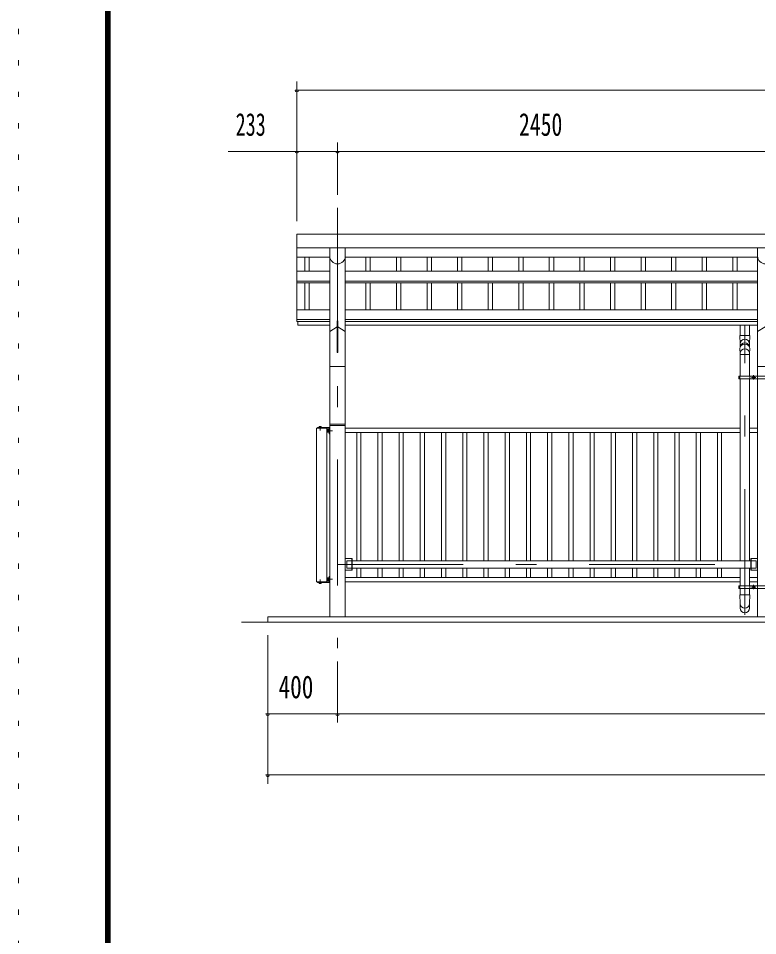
# Model space of a CAD drawing. Units: millimetres, scale not verified. Extents: x -26656 to 26658, y -10500 to 10500.
# Drawn here: x -3042 to 1191, y 0 to 5250 of the extents above; entities that cross this region are included whole.
import ezdxf
from ezdxf.enums import TextEntityAlignment as Align

# ---------------------------------------------------------------- set-up
doc = ezdxf.new("R2010")
doc.units = ezdxf.units.MM
doc.header["$LTSCALE"] = 60
doc.linetypes.add('USER3', pattern=[24, 12, -5, 2, -5])
doc.linetypes.add('USER4', pattern=[3, 0.5, -2.5])
for name, color, linetype, lineweight in [('0-2_1-05BOLD', 7, 'Continuous', 18), ('0-3_1-25CENTER', 3, 'USER3', 18), ('0-4_1-45THIN', 4, 'Continuous', 18), ('0-5_1-55DIM', 3, 'Continuous', 18), ('0-C_F-F1PAPER', 5, 'Continuous', 18), ('0-D_F-E_J_ADD', 5, 'USER4', 18)]:
    doc.layers.add(name, color=color, linetype=linetype, lineweight=lineweight)
doc.styles.add('ＭＳ ゴシック', font='')
doc.styles.get('ＭＳ ゴシック').set_extended_font_data('MS Gothic')

msp = doc.modelspace()

# ---------------------------------------------------------------- linework, layer by layer
at = {"layer": '0-2_1-05BOLD'}
for p, q in [((-1447.09, 4014.67), (-1447.09, 3515.47)), ((9218.91, 4014.67), (-1447.09, 4014.67)), ((-1447.09, 3937.52), (9218.91, 3937.52)), ((-1258.64, 3937.52), (-1258.64, 1824.67)), ((-1169.54, 3937.52), (-1169.54, 1824.67)), ((1191.36, 3937.52), (1191.36, 3202.67)), ((-1258.64, 3882.27), (-1447.09, 3882.27)), ((1191.36, 3882.27), (-1169.54, 3882.27)), ((-1447.09, 3802.96), (-1258.64, 3802.96)), ((-1169.54, 3802.96), (1191.36, 3802.96)), ((-1447.09, 3745.26), (-1258.64, 3745.26)), ((-1447.09, 3737.03), (-1258.64, 3737.03)), ((-1169.54, 3745.26), (1191.36, 3745.26)), ((-1169.54, 3737.03), (1191.36, 3737.03)), ((-1258.64, 3582.44), (-1447.09, 3582.44)), ((1191.36, 3582.44), (-1169.54, 3582.44)), ((-1258.64, 3527.34), (-1447.09, 3527.34)), ((-1211.84, 3517.89), (-1211.84, 3337.25)), ((1191.36, 3527.34), (-1169.54, 3527.34)), ((-1258.64, 3515.47), (-1447.09, 3515.47)), ((-1442.09, 3515.47), (-1442.09, 3494.67)), ((-1258.64, 3494.67), (-1442.09, 3494.67)), ((-1258.64, 3457.25), (-1216.34, 3485.19)), ((-1211.84, 3485.19), (-1169.54, 3457.25)), ((1191.36, 3515.47), (-1169.54, 3515.47)), ((1191.36, 3494.67), (-1169.54, 3494.67)), ((1090.41, 3435.05), (1090.41, 3494.67)), ((1145.41, 3435.05), (1145.41, 3494.67)), ((1233.66, 3485.19), (1191.36, 3457.25)), ((1147.41, 3435.05), (1088.41, 3435.05)), ((-1211.84, 3337.25), (-1216.34, 3337.25)), ((1088.41, 3358.18), (1090.41, 3332.34)), ((1090.41, 3332.34), (1090.41, 3202.67)), ((1090.41, 3325.4), (1145.41, 3325.4)), ((1147.4, 3358.31), (1145.41, 3332.34)), ((1145.41, 3202.67), (1145.41, 3332.34)), ((-1169.54, 3256.67), (-1258.64, 3256.67)), ((1191.36, 3256.67), (1280.46, 3256.67)), ((1082.71, 3202.67), (1082.71, 3186.67)), ((1288.16, 3202.67), (1082.71, 3202.67)), ((1088.81, 3202.67), (1088.81, 3186.67)), ((1147.01, 3202.67), (1147.01, 3186.67)), ((1189.76, 3202.67), (1189.76, 3186.67)), ((1088.81, 3194.67), (1082.71, 3194.67)), ((1288.16, 3186.67), (1082.71, 3186.67)), ((1090.41, 3186.67), (1090.41, 2146.02)), ((1145.41, 3186.67), (1145.41, 2146.02)), ((1168.39, 3200.44), (1163.39, 3197.56)), ((1163.39, 3197.56), (1163.39, 3191.78)), ((1173.39, 3197.56), (1168.39, 3200.44)), ((1191.36, 3186.67), (1191.36, 2002.67)), ((-1334.84, 2904.67), (-1262.84, 2904.67)), ((-1334.84, 2024.67), (-1334.84, 2904.67)), ((-1319.89, 2909.47), (-1319.89, 2907.87)), ((-1307.39, 2909.47), (-1319.89, 2909.47)), ((-1316.53, 2912.97), (-1316.53, 2909.47)), ((-1310.75, 2912.97), (-1310.75, 2909.47)), ((-1308.74, 2913.47), (-1307.87, 2912.97)), ((-1307.87, 2912.97), (-1307.87, 2909.47)), ((-1307.39, 2909.47), (-1307.39, 2907.87)), ((-1274.84, 2024.67), (-1274.84, 2904.67)), ((-1270.94, 2895.97), (-1270.24, 2897.18)), ((-1270.24, 2897.18), (-1265.44, 2897.18)), ((-1270.24, 2893.42), (-1265.44, 2893.42)), ((-1265.44, 2897.47), (-1263.44, 2897.47)), ((-1265.44, 2889.67), (-1263.44, 2891.67)), ((-1263.44, 2889.67), (-1265.44, 2887.67)), ((-1263.44, 2898.17), (-1263.44, 2881.17)), ((-1263.44, 2898.17), (-1261.84, 2898.17)), ((-1261.84, 2903.67), (-1261.84, 2872.87)), ((-1169.54, 2919.67), (-1258.64, 2919.67)), ((-1172.54, 2927.67), (-1255.64, 2927.67)), ((1090.41, 2904.67), (-1169.54, 2904.67)), ((1191.36, 2904.67), (1145.41, 2904.67)), ((-1270.24, 2885.92), (-1265.44, 2885.92)), ((-1270.24, 2882.16), (-1265.44, 2882.16)), ((-1263.44, 2881.17), (-1261.84, 2881.17)), ((-1258.64, 2872.87), (-1261.84, 2872.87)), ((1090.41, 2879.67), (-1169.54, 2879.67)), ((1191.36, 2879.67), (1145.41, 2879.67)), ((-1129.54, 2157.67), (-1169.54, 2157.67)), ((-1132.74, 2157.67), (-1132.74, 2091.67)), ((1151.36, 2157.67), (1151.36, 2091.67)), ((1151.36, 2157.67), (1191.36, 2157.67)), ((1154.56, 2157.67), (1154.56, 2091.67)), ((-1132.74, 2103.32), (-1161.59, 2103.32)), ((-1129.54, 2146.02), (1151.36, 2146.02)), ((-1129.54, 2103.32), (1151.36, 2103.32)), ((1090.41, 2103.32), (1090.41, 2002.67)), ((1145.41, 2103.32), (1145.41, 2002.67)), ((1154.56, 2146.02), (1183.41, 2146.02)), ((1154.56, 2103.32), (1183.41, 2103.32)), ((1183.41, 2146.02), (1183.41, 2103.32)), ((-1263.44, 2048.17), (-1261.84, 2048.17)), ((-1263.44, 2031.17), (-1263.44, 2048.17)), ((-1258.64, 2056.47), (-1261.84, 2056.47)), ((-1261.84, 2025.67), (-1261.84, 2056.47)), ((1090.41, 2049.67), (-1169.54, 2049.67)), ((1191.36, 2049.67), (1145.41, 2049.67)), ((1151.36, 2091.67), (1191.36, 2091.67)), ((-1334.84, 2024.67), (-1262.84, 2024.67)), ((-1319.89, 2019.87), (-1319.89, 2021.47)), ((-1307.39, 2019.87), (-1319.89, 2019.87)), ((-1316.53, 2016.38), (-1316.53, 2019.87)), ((-1310.75, 2016.38), (-1310.75, 2019.87)), ((-1308.74, 2015.87), (-1307.87, 2016.38)), ((-1307.87, 2016.38), (-1307.87, 2019.87)), ((-1307.39, 2019.87), (-1307.39, 2021.47)), ((-1270.94, 2033.37), (-1270.94, 2045.97)), ((-1270.94, 2033.37), (-1270.24, 2032.17)), ((-1270.24, 2043.42), (-1265.44, 2043.42)), ((-1270.24, 2035.92), (-1265.44, 2035.92)), ((-1270.24, 2032.17), (-1265.44, 2032.17)), ((-1265.44, 2047.47), (-1263.44, 2047.47)), ((-1265.44, 2031.87), (-1265.44, 2047.47)), ((-1263.44, 2039.67), (-1265.44, 2041.67)), ((-1265.44, 2039.67), (-1263.44, 2037.67)), ((-1265.44, 2031.87), (-1263.44, 2031.87)), ((-1263.44, 2031.17), (-1261.84, 2031.17)), ((1090.41, 2024.67), (-1169.54, 2024.67)), ((1082.71, 2002.67), (1082.71, 1986.67)), ((1288.16, 2002.67), (1082.71, 2002.67)), ((1088.81, 2002.67), (1088.81, 1986.67)), ((1191.36, 2024.67), (1145.41, 2024.67)), ((1147.01, 2002.67), (1147.01, 1986.67)), ((1168.39, 2000.44), (1163.39, 1997.56)), ((1163.39, 1997.56), (1163.39, 1991.78)), ((1173.39, 1997.56), (1168.39, 2000.44)), ((1189.76, 2002.67), (1189.76, 1986.67)), ((1088.81, 1994.67), (1082.71, 1994.67)), ((1288.16, 1986.67), (1082.71, 1986.67)), ((1147.41, 1949.76), (1088.41, 1949.76)), ((1090.41, 1900.1), (1088.41, 1949.76)), ((1090.41, 1986.67), (1090.41, 1949.76)), ((1145.41, 1986.67), (1145.41, 1949.76)), ((1147.41, 1949.76), (1145.41, 1900.1)), ((1191.36, 1986.67), (1191.36, 1824.67)), ((1090.41, 1874.26), (1090.41, 1900.1)), ((1145.41, 1900.1), (1145.41, 1874.26)), ((9535.91, 1794.67), (-1764.09, 1794.67))]:
    msp.add_line(p, q, dxfattribs=at)
for points in [[(-1211.84, 3517.89), (-1216.34, 3517.89), (-1216.34, 3337.25)], [(1090.41, 3367.29), (1090.41, 3385.38), (1088.41, 3435.05)], [(1147.41, 3435.05), (1145.41, 3385.38), (1145.41, 3367.28)], [(1173.39, 3197.56), (1173.39, 3191.78), (1168.39, 3188.9), (1163.39, 3191.78)], [(-1262.84, 2907.87), (-1328.64, 2907.87), (-1328.64, 2904.67)], [(-1308.74, 2913.47), (-1318.54, 2913.47), (-1319.41, 2912.97), (-1319.41, 2909.47)], [(-1270.94, 2895.97), (-1270.94, 2883.37), (-1270.24, 2882.16)], [(-1265.44, 2897.47), (-1265.44, 2881.87), (-1263.44, 2881.87)], [(-1129.54, 2157.67), (-1129.54, 2091.67), (-1169.54, 2091.67)], [(-1132.74, 2146.02), (-1161.59, 2146.02), (-1161.59, 2103.32)], [(-1262.84, 2021.47), (-1328.64, 2021.47), (-1328.64, 2024.67)], [(-1308.74, 2015.87), (-1318.54, 2015.87), (-1319.41, 2016.38), (-1319.41, 2019.87)], [(-1270.94, 2045.97), (-1270.24, 2047.18), (-1265.44, 2047.18)], [(1173.39, 1997.56), (1173.39, 1991.78), (1168.39, 1988.9), (1163.39, 1991.78)], [(9385.91, 1824.67), (-1614.09, 1824.67), (-1614.09, 1794.67)]]:
    msp.add_lwpolyline(points, dxfattribs=at)
for centre, radius in [((1168.39, 3194.67), 6.25), ((1168.39, 3194.67), 4.9), ((1168.39, 1994.67), 6.25), ((1168.39, 1994.67), 4.9)]:
    msp.add_circle(centre, radius, dxfattribs=at)
for centre, radius, start, end in [((-1214.09, 3889.22), 44.55, 180, 0), ((1235.91, 3889.22), 44.55, 180, 0), ((1117.91, 3385.68), 27.55, 3.55867, 176.44133), ((1117.91, 3356.47), 29.55, 3.56303, 176.43697), ((1117.91, 3364.98), 27.55, 3.55867, 176.44133), ((1117.91, 3331.36), 27.55, 3.55867, 176.44133), ((-1317.97, 2911.15), 2.32, 51.45377, 90), ((-1313.64, 2904.96), 8.51, 70.16867, 109.82912), ((-1309.31, 2911.15), 2.32, 90, 128.53143), ((-1268.06, 2895.3), 2.88, 180, 220.72682), ((-1260.48, 2889.67), 10.46, 158.9763, 201.02541), ((-1262.84, 2903.67), 4.2, 0, 90), ((-1262.84, 2903.67), 1, 0, 90), ((-1255.64, 2924.67), 3, 90, 180), ((-1172.54, 2924.67), 3, 0, 90), ((-1268.06, 2884.04), 2.88, 139.27318, 180), ((-1317.97, 2018.19), 2.32, 270, 308.54623), ((-1313.64, 2024.38), 8.51, 250.17088, 289.83133), ((-1309.31, 2018.19), 2.32, 231.46857, 270), ((-1268.06, 2045.3), 2.88, 180, 220.72682), ((-1260.48, 2039.67), 10.46, 158.97459, 201.0237), ((-1268.06, 2034.04), 2.88, 139.27318, 180), ((-1262.84, 2025.67), 1, 270, 0), ((-1262.84, 2025.67), 4.2, 270, 0), ((1117.91, 1901.08), 27.55, 183.55867, 356.44133), ((1117.91, 1875.97), 27.55, 183.56303, 356.43697)]:
    msp.add_arc(centre, radius, start, end, dxfattribs=at)
at = {"layer": '0-3_1-25CENTER'}
for p, q in [((-1214.09, 4164.67), (-1214.09, 1644.67)), ((1117.91, 1836.31), (1117.91, 3494.67)), ((1168.39, 3207.17), (1168.39, 3182.17)), ((1180.89, 3194.67), (1155.89, 3194.67)), ((-1313.64, 2916.38), (-1313.64, 2890.19)), ((-1274.94, 2889.67), (-1243.04, 2889.67)), ((-1214.09, 2124.67), (8985.91, 2124.67)), ((-1313.64, 2012.96), (-1313.64, 2039.15)), ((-1274.94, 2039.67), (-1243.04, 2039.67)), ((1168.39, 2007.17), (1168.39, 1982.17)), ((1180.89, 1994.67), (1155.89, 1994.67))]:
    msp.add_line(p, q, dxfattribs=at)
at = {"layer": '0-4_1-45THIN'}
for p, q in [((-1401.59, 3882.27), (-1401.59, 3802.96)), ((-1376.59, 3882.27), (-1376.59, 3802.96)), ((-1051.58, 3882.27), (-1051.58, 3802.96)), ((-1026.58, 3882.27), (-1026.58, 3802.96)), ((-876.59, 3882.27), (-876.59, 3802.96)), ((-851.58, 3882.27), (-851.58, 3802.96)), ((-701.59, 3882.27), (-701.59, 3802.96)), ((-676.58, 3882.27), (-676.58, 3802.96)), ((-526.59, 3882.27), (-526.59, 3802.96)), ((-501.59, 3882.27), (-501.59, 3802.96)), ((-351.59, 3882.27), (-351.59, 3802.96)), ((-326.59, 3882.27), (-326.59, 3802.96)), ((-176.59, 3882.27), (-176.59, 3802.96)), ((-151.58, 3882.27), (-151.58, 3802.96)), ((-1.59, 3882.27), (-1.59, 3802.96)), ((23.42, 3882.27), (23.42, 3802.96)), ((173.41, 3882.27), (173.41, 3802.96)), ((198.42, 3882.27), (198.42, 3802.96)), ((348.41, 3882.27), (348.41, 3802.96)), ((373.42, 3882.27), (373.42, 3802.96)), ((523.41, 3882.27), (523.41, 3802.96)), ((548.42, 3882.27), (548.42, 3802.96)), ((698.41, 3882.27), (698.41, 3802.96)), ((723.42, 3882.27), (723.42, 3802.96)), ((873.41, 3882.27), (873.41, 3802.96)), ((898.42, 3882.27), (898.42, 3802.96)), ((1048.42, 3882.27), (1048.42, 3802.96)), ((1073.42, 3882.27), (1073.42, 3802.96)), ((-1401.59, 3737.03), (-1401.59, 3582.44)), ((-1376.59, 3737.03), (-1376.59, 3582.44)), ((-1051.58, 3737.03), (-1051.58, 3582.44)), ((-1026.58, 3737.03), (-1026.58, 3582.44)), ((-876.59, 3737.03), (-876.59, 3582.44)), ((-851.58, 3737.03), (-851.58, 3582.44)), ((-701.59, 3737.03), (-701.59, 3582.44)), ((-676.58, 3737.03), (-676.58, 3582.44)), ((-526.59, 3737.03), (-526.59, 3582.44)), ((-501.59, 3737.03), (-501.59, 3582.44)), ((-351.59, 3737.03), (-351.59, 3582.44)), ((-326.59, 3737.03), (-326.59, 3582.44)), ((-176.59, 3737.03), (-176.59, 3582.44)), ((-151.58, 3737.03), (-151.58, 3582.44)), ((-1.59, 3737.03), (-1.59, 3582.44)), ((23.42, 3737.03), (23.42, 3582.44)), ((173.41, 3737.03), (173.41, 3582.44)), ((198.42, 3737.03), (198.42, 3582.44)), ((348.41, 3737.03), (348.41, 3582.44)), ((373.42, 3737.03), (373.42, 3582.44)), ((523.41, 3737.03), (523.41, 3582.44)), ((548.42, 3737.03), (548.42, 3582.44)), ((698.41, 3737.03), (698.41, 3582.44)), ((723.42, 3737.03), (723.42, 3582.44)), ((873.41, 3737.03), (873.41, 3582.44)), ((898.42, 3737.03), (898.42, 3582.44)), ((1048.42, 3737.03), (1048.42, 3582.44)), ((1073.42, 3737.03), (1073.42, 3582.44)), ((-1104.59, 2879.67), (-1104.59, 2146.02)), ((-1080.59, 2879.67), (-1080.59, 2146.02)), ((-983.09, 2879.67), (-983.09, 2146.02)), ((-959.09, 2879.67), (-959.09, 2146.02)), ((-861.59, 2879.67), (-861.59, 2146.02)), ((-837.59, 2879.67), (-837.59, 2146.02)), ((-740.09, 2879.67), (-740.09, 2146.02)), ((-716.09, 2879.67), (-716.09, 2146.02)), ((-618.59, 2879.67), (-618.59, 2146.02)), ((-594.59, 2879.67), (-594.59, 2146.02)), ((-497.09, 2879.67), (-497.09, 2146.02)), ((-473.09, 2879.67), (-473.09, 2146.02)), ((-375.59, 2879.67), (-375.59, 2146.02)), ((-351.59, 2879.67), (-351.59, 2146.02)), ((-254.09, 2879.67), (-254.09, 2146.02)), ((-230.09, 2879.67), (-230.09, 2146.02)), ((-132.59, 2879.67), (-132.59, 2146.02)), ((-108.59, 2879.67), (-108.59, 2146.02)), ((-11.09, 2879.67), (-11.09, 2146.02)), ((12.91, 2879.67), (12.91, 2146.02)), ((110.41, 2879.67), (110.41, 2146.02)), ((134.41, 2879.67), (134.41, 2146.02)), ((231.91, 2879.67), (231.91, 2146.02)), ((255.91, 2879.67), (255.91, 2146.02)), ((353.41, 2879.67), (353.41, 2146.02)), ((377.41, 2879.67), (377.41, 2146.02)), ((474.91, 2879.67), (474.91, 2146.02)), ((498.91, 2879.67), (498.91, 2146.02)), ((596.41, 2879.67), (596.41, 2146.02)), ((620.41, 2879.67), (620.41, 2146.02)), ((717.91, 2879.67), (717.91, 2146.02)), ((741.91, 2879.67), (741.91, 2146.02)), ((839.41, 2879.67), (839.41, 2146.02)), ((863.41, 2879.67), (863.41, 2146.02)), ((960.91, 2879.67), (960.91, 2146.02)), ((984.91, 2879.67), (984.91, 2146.02)), ((-1104.59, 2103.32), (-1104.59, 2049.67)), ((-1080.59, 2103.32), (-1080.59, 2049.67)), ((-983.09, 2103.32), (-983.09, 2049.67)), ((-959.09, 2103.32), (-959.09, 2049.67)), ((-861.59, 2103.32), (-861.59, 2049.67)), ((-837.59, 2103.32), (-837.59, 2049.67)), ((-740.09, 2103.32), (-740.09, 2049.67)), ((-716.09, 2103.32), (-716.09, 2049.67)), ((-618.59, 2103.32), (-618.59, 2049.67)), ((-594.59, 2103.32), (-594.59, 2049.67)), ((-497.09, 2103.32), (-497.09, 2049.67)), ((-473.09, 2103.32), (-473.09, 2049.67)), ((-375.59, 2103.32), (-375.59, 2049.67)), ((-351.59, 2103.32), (-351.59, 2049.67)), ((-254.09, 2103.32), (-254.09, 2049.67)), ((-230.09, 2103.32), (-230.09, 2049.67)), ((-132.59, 2103.32), (-132.59, 2049.67)), ((-108.59, 2103.32), (-108.59, 2049.67)), ((-11.09, 2103.32), (-11.09, 2049.67)), ((12.91, 2103.32), (12.91, 2049.67)), ((110.41, 2103.32), (110.41, 2049.67)), ((134.41, 2103.32), (134.41, 2049.67)), ((231.91, 2103.32), (231.91, 2049.67)), ((255.91, 2103.32), (255.91, 2049.67)), ((353.41, 2103.32), (353.41, 2049.67)), ((377.41, 2103.32), (377.41, 2049.67)), ((474.91, 2103.32), (474.91, 2049.67)), ((498.91, 2103.32), (498.91, 2049.67)), ((596.41, 2103.32), (596.41, 2049.67)), ((620.41, 2103.32), (620.41, 2049.67)), ((717.91, 2103.32), (717.91, 2049.67)), ((741.91, 2103.32), (741.91, 2049.67)), ((839.41, 2103.32), (839.41, 2049.67)), ((863.41, 2103.32), (863.41, 2049.67)), ((960.91, 2103.32), (960.91, 2049.67)), ((984.91, 2103.32), (984.91, 2049.67))]:
    msp.add_line(p, q, dxfattribs=at)
at = {"layer": '0-5_1-55DIM'}
for p, q in [((-1447.09, 4089.67), (-1447.09, 4888.67)), ((-1437.09, 4838.67), (-1457.09, 4838.67)), ((-1447.09, 4838.67), (9218.91, 4838.67)), ((-1214.09, 4239.67), (-1214.09, 4538.67)), ((-1839.59, 4488.67), (9611.41, 4488.67)), ((-1437.09, 4488.67), (-1457.09, 4488.67)), ((-1204.09, 4488.67), (-1224.09, 4488.67)), ((-1614.09, 1719.67), (-1614.09, 869.67)), ((-1214.09, 1569.67), (-1214.09, 1219.67)), ((-1604.09, 1269.67), (-1624.09, 1269.67)), ((-1614.09, 1269.67), (9385.91, 1269.67)), ((-1204.09, 1269.67), (-1224.09, 1269.67)), ((-1604.09, 919.67), (-1624.09, 919.67)), ((-1614.09, 919.67), (9385.91, 919.67))]:
    msp.add_line(p, q, dxfattribs=at)
for centre in [(-1447.09, 4838.67), (-1447.09, 4488.67), (-1214.09, 4488.67), (-1614.09, 1269.67), (-1214.09, 1269.67), (-1614.09, 919.67)]:
    msp.add_arc(centre, 10, 180, 0, dxfattribs=at)
at = {"layer": '0-C_F-F1PAPER'}
for p, q in [((-2541.75, 10100), (-2541.75, -10000)), ((-2539.25, 10097.5), (-2539.25, -9997.5)), ((-2534.25, 10092.5), (-2534.25, -9992.5)), ((-2529.25, 10087.5), (-2529.25, -9987.5)), ((-2524.25, 10082.5), (-2524.25, -9982.5)), ((-2521.75, 10080), (-2521.75, -9980)), ((-2519.25, 10077.5), (-2519.25, -9977.5))]:
    msp.add_line(p, q, dxfattribs=at)
for points in [[(-2536.75, 10095), (-2536.75, -9995), (26153.25, -9995), (26153.25, 10095)], [(-2531.75, 10090), (-2531.75, -9990), (26148.25, -9990), (26148.25, 10090)], [(-2526.75, 10085), (-2526.75, -9985), (26143.25, -9985), (26143.25, 10085)], [(-2516.75, 10075), (-2516.75, -9975), (26133.25, -9975), (26133.25, 10075)]]:
    msp.add_lwpolyline(points, dxfattribs=at)
at = {"layer": '0-D_F-E_J_ADD'}
msp.add_lwpolyline([(-3041.75, -10500), (-3041.75, 10500), (26658.25, 10500)], dxfattribs=at)

# ---------------------------------------------------------------- texts
at = {"layer": '0-5_1-55DIM', "color": 7, "style": 'ＭＳ ゴシック'}
for s, width, p in [('233', 0.65, (-1797.76, 4538.67)), ('2450', 0.7, (-175.1, 4538.67)), ('400', 0.75, (-1551.71, 1319.67))]:
    msp.add_text(s, height=130.2, dxfattribs=dict(at, width=width)).set_placement(p, align=Align.BOTTOM_LEFT)

doc.saveas('drawing.dxf')
